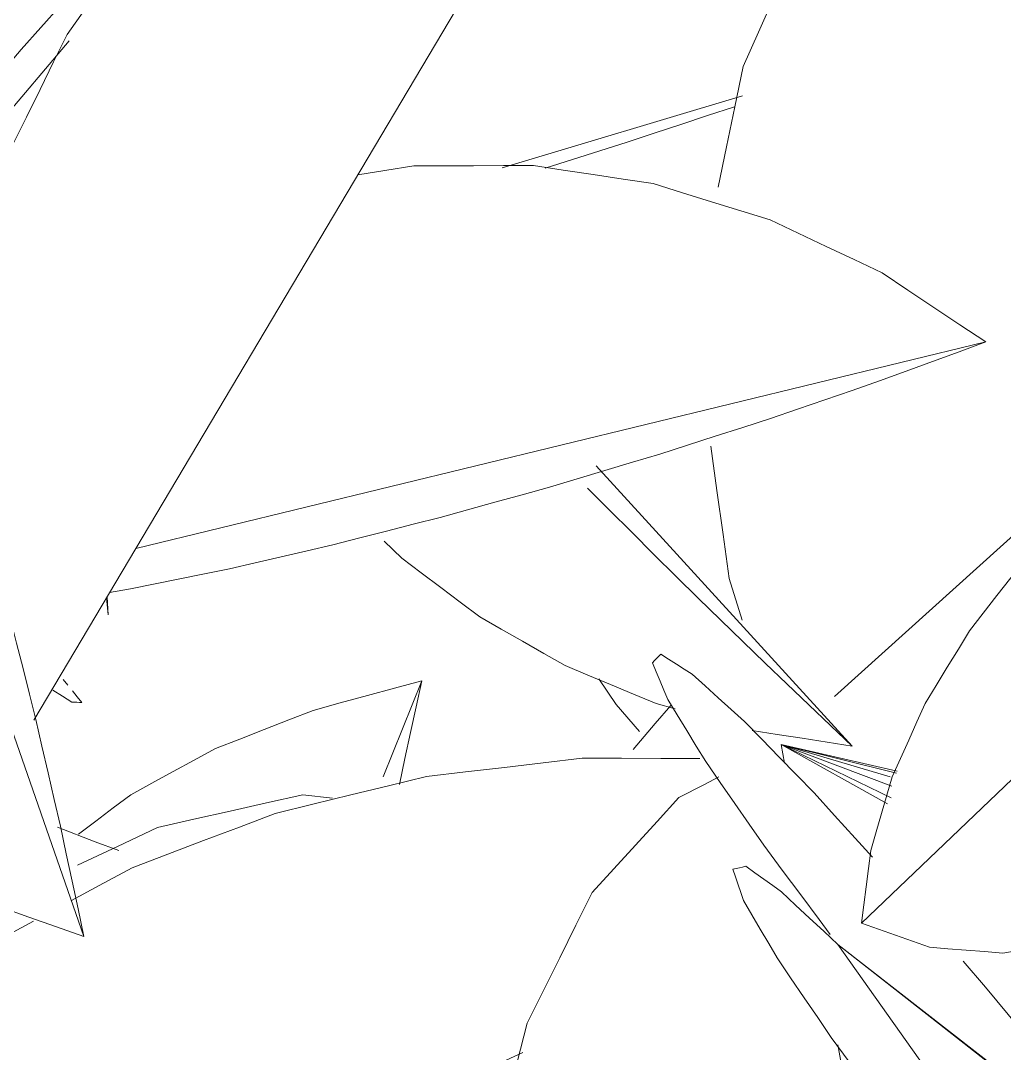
# Model space of a CAD drawing. Header units: metres. Extents: x 13.9 to 26.7, y -0.2 to 3.2.
# Drawn here: x 21.22368 to 21.2574, y 1.75823 to 1.79364 of the extents above; entities that cross this region are included whole.
import ezdxf

# ---------------------------------------------------------------- set-up
doc = ezdxf.new("R2010")
doc.units = ezdxf.units.M
doc.layers.add('Importações nas famílias', color=10, linetype='Continuous', lineweight=5)
doc.layers.add('Vegetação', color=7, linetype='Continuous', lineweight=5)

# ---------------------------------------------------------------- blocks, each defined once
blk = doc.blocks.new('Planta_pergolado_12200 - plantas pergolado_skp_Component_12-V85-Corte 1')
at = {"layer": 'Importações nas famílias'}
blk.add_line((16.573954, 0.854962), (16.563749, 0.82571), dxfattribs=at)
at = {"layer": 'Importações nas famílias', "flags": 128}
for points in [[(16.573954, 0.854962), (16.573775, 0.854818), (16.573595, 0.854673), (16.573416, 0.854529), (16.573236, 0.854384)], [(16.576422, 0.852547), (16.575805, 0.853151), (16.575188, 0.853755), (16.574571, 0.854358), (16.573954, 0.854962)], [(16.573236, 0.854384), (16.573043, 0.854138), (16.57285, 0.853893), (16.572657, 0.853647), (16.572463, 0.853401)], [(16.572463, 0.853401), (16.572258, 0.853057), (16.572053, 0.852713), (16.571849, 0.852369), (16.571644, 0.852025)], [(16.578324, 0.849913), (16.577848, 0.850571), (16.577373, 0.85123), (16.576897, 0.851888), (16.576422, 0.852547)], [(16.571644, 0.852025), (16.571429, 0.851586), (16.571215, 0.851147), (16.571, 0.850709), (16.570786, 0.85027)], [(16.570786, 0.85027), (16.570565, 0.849742), (16.570343, 0.849213), (16.570122, 0.848685), (16.5699, 0.848156)], [(16.579616, 0.847121), (16.579293, 0.847819), (16.57897, 0.848517), (16.578647, 0.849215), (16.578324, 0.849913)], [(16.5699, 0.848156), (16.569674, 0.847544), (16.569448, 0.846932), (16.569222, 0.846319), (16.568996, 0.845707)], [(16.580268, 0.844238), (16.580105, 0.844959), (16.579942, 0.84568), (16.579779, 0.8464), (16.579616, 0.847121)], [(16.568996, 0.845707), (16.568768, 0.845017), (16.56854, 0.844328), (16.568312, 0.843639), (16.568084, 0.842949)], [(16.580264, 0.841331), (16.580265, 0.842057), (16.580266, 0.842784), (16.580267, 0.843511), (16.580268, 0.844238)], [(16.568084, 0.842949), (16.567856, 0.84219), (16.567629, 0.841432), (16.567401, 0.840673), (16.567173, 0.839914)], [(16.579605, 0.838467), (16.579769, 0.839183), (16.579934, 0.839899), (16.580099, 0.840615), (16.580264, 0.841331)], [(16.567173, 0.839914), (16.566949, 0.839094), (16.566724, 0.838275), (16.566499, 0.837455), (16.566275, 0.836635)], [(16.578305, 0.835715), (16.57863, 0.836403), (16.578955, 0.837091), (16.57928, 0.837779), (16.579605, 0.838467)], [(16.566275, 0.836635), (16.566056, 0.835763), (16.565836, 0.834892), (16.565617, 0.83402), (16.565398, 0.833148)], [(16.576396, 0.833139), (16.576873, 0.833783), (16.57735, 0.834427), (16.577828, 0.835071), (16.578305, 0.835715)], [(16.565398, 0.833148), (16.565187, 0.832235), (16.564976, 0.831321), (16.564764, 0.830407), (16.564553, 0.829493)], [(16.573922, 0.830799), (16.57454, 0.831384), (16.575159, 0.831969), (16.575777, 0.832554), (16.576396, 0.833139)], [(16.570941, 0.82875), (16.571686, 0.829262), (16.572431, 0.829774), (16.573177, 0.830286), (16.573922, 0.830799)], [(16.564553, 0.829493), (16.564352, 0.828547), (16.564151, 0.827601), (16.56395, 0.826656), (16.563749, 0.82571)], [(16.567523, 0.82704), (16.568378, 0.827467), (16.569232, 0.827895), (16.570087, 0.828322), (16.570941, 0.82875)], [(16.563749, 0.82571), (16.564693, 0.826042), (16.565636, 0.826375), (16.56658, 0.826708), (16.567523, 0.82704)]]:
    blk.add_lwpolyline(points, dxfattribs=at)
blk = doc.blocks.new('Planta_pergolado_12200 - plantas pergolado_skp_Component_12-V86-Corte 1')
at = {"layer": 'Importações nas famílias'}
for p, q in [((16.53283, 0.846095), (16.56197, 0.839013)), ((16.562153, 0.837626), (16.562869, 0.8375))]:
    blk.add_line(p, q, dxfattribs=at)
at = {"layer": 'Importações nas famílias', "flags": 128}
for points in [[(16.548343, 0.852143), (16.547317, 0.851987), (16.546291, 0.851832), (16.545265, 0.851677), (16.544239, 0.851522)], [(16.55244, 0.852133), (16.551416, 0.852136), (16.550392, 0.852138), (16.549368, 0.85214), (16.548343, 0.852143)], [(16.554359, 0.851826), (16.553438, 0.851974), (16.55244, 0.852133)], [(16.544239, 0.851522), (16.543235, 0.851212), (16.542231, 0.850903), (16.541227, 0.850594), (16.540223, 0.850285)], [(16.540223, 0.850285), (16.539265, 0.849829), (16.538307, 0.849373), (16.537349, 0.848918), (16.53639, 0.848462)], [(16.53639, 0.848462), (16.5355, 0.84787), (16.53461, 0.847278), (16.53372, 0.846687), (16.53283, 0.846095)], [(16.53283, 0.846095), (16.533743, 0.84576), (16.534655, 0.845425), (16.535568, 0.84509), (16.53648, 0.844756)], [(16.53648, 0.844756), (16.537415, 0.844434), (16.538349, 0.844113), (16.539284, 0.843791), (16.540218, 0.84347)], [(16.540218, 0.84347), (16.541164, 0.843165), (16.54211, 0.842861), (16.543056, 0.842557), (16.544002, 0.842252)], [(16.544002, 0.842252), (16.544949, 0.841968), (16.545896, 0.841684), (16.546843, 0.8414), (16.54779, 0.841116)], [(16.54779, 0.841116), (16.548728, 0.840856), (16.549665, 0.840596), (16.550603, 0.840335), (16.551541, 0.840075)], [(16.551541, 0.840075), (16.552458, 0.839841), (16.553376, 0.839607), (16.554294, 0.839373), (16.555212, 0.839139)], [(16.555212, 0.839139), (16.556099, 0.838934), (16.556987, 0.838729), (16.557874, 0.838525), (16.558762, 0.83832)], [(16.558762, 0.83832), (16.55961, 0.838146), (16.560457, 0.837973), (16.561305, 0.837799), (16.562153, 0.837626)]]:
    blk.add_lwpolyline(points, dxfattribs=at)
blk = doc.blocks.new('Planta_pergolado_12200 - plantas pergolado_skp_Component_12-V87-Corte 1')
at = {"layer": 'Importações nas famílias'}
blk.add_line((16.543598, 0.869942), (16.565469, 0.833122), dxfattribs=at)
at = {"layer": 'Importações nas famílias', "flags": 128}
for points in [[(16.547801, 0.869132), (16.54675, 0.869334), (16.5457, 0.869537), (16.544649, 0.869739), (16.543598, 0.869942)], [(16.551823, 0.867701), (16.550817, 0.868058), (16.549812, 0.868416), (16.548806, 0.868774), (16.547801, 0.869132)], [(16.555569, 0.865682), (16.554633, 0.866187), (16.553696, 0.866691), (16.552759, 0.867196), (16.551823, 0.867701)], [(16.558953, 0.863123), (16.558107, 0.863763), (16.557261, 0.864403), (16.556415, 0.865042), (16.555569, 0.865682)], [(16.561894, 0.860085), (16.561158, 0.860844), (16.560423, 0.861604), (16.559688, 0.862364), (16.558953, 0.863123)], [(16.564323, 0.856637), (16.563716, 0.857499), (16.563108, 0.858361), (16.562501, 0.859223), (16.561894, 0.860085)], [(16.566184, 0.852862), (16.565719, 0.853806), (16.565253, 0.85475), (16.564788, 0.855694), (16.564323, 0.856637)], [(16.567432, 0.848848), (16.56712, 0.849851), (16.566808, 0.850855), (16.566496, 0.851859), (16.566184, 0.852862)], [(16.56804, 0.844688), (16.567888, 0.845728), (16.567736, 0.846768), (16.567584, 0.847808), (16.567432, 0.848848)], [(16.568015, 0.842585), (16.568027, 0.843637), (16.56804, 0.844688)]]:
    blk.add_lwpolyline(points, dxfattribs=at)
blk = doc.blocks.new('Planta_pergolado_12200 - plantas pergolado_skp_Component_17-V2920-Corte 1')
at = {"layer": 'Importações nas famílias'}
for p, q in [((21.225335, 1.792958), (21.21905, 1.785507)), ((21.226671, 1.773274), (21.226621, 1.773858)), ((21.226671, 1.773274), (21.226639, 1.77389))]:
    blk.add_line(p, q, dxfattribs=at)
at = {"layer": 'Importações nas famílias', "flags": 128}
for points in [[(21.226396, 1.795685), (21.225721, 1.794927), (21.225046, 1.794169), (21.22437, 1.79341), (21.223695, 1.792652)], [(21.223695, 1.792652), (21.222944, 1.791776), (21.222193, 1.7909), (21.221441, 1.790023), (21.22069, 1.789147)]]:
    blk.add_lwpolyline(points, dxfattribs=at)
blk = doc.blocks.new('Planta_pergolado_12200 - plantas pergolado_skp_Component_16-V2921-Corte 1')
blk.add_blockref('Planta_pergolado_12200 - plantas pergolado_skp_Component_17-V2920-Corte 1', (0, 0))
at = {"extrusion": (0, 0, -1), "zscale": -1}
for name in ['Planta_pergolado_12200 - plantas pergolado_skp_Component_12-V87-Corte 1', 'Planta_pergolado_12200 - plantas pergolado_skp_Component_12-V85-Corte 1', 'Planta_pergolado_12200 - plantas pergolado_skp_Component_12-V86-Corte 1']:
    blk.add_blockref(name, (-37.789593, 0.936533), dxfattribs=at)
blk = doc.blocks.new('Planta_pergolado_12200 - plantas pergolado_skp_Component_12-V2706-Corte 1')
at = {"layer": 'Importações nas famílias'}
for p, q in [((21.247705, 0.993632), (21.273953, 1.016735)), ((21.271732, 1.014468), (21.270992, 1.013713))]:
    blk.add_line(p, q, dxfattribs=at)
at = {"layer": 'Importações nas famílias', "flags": 128}
for points in [[(21.270465, 1.016553), (21.271337, 1.016599), (21.272209, 1.016644), (21.273081, 1.01669), (21.273953, 1.016735)], [(21.273953, 1.016735), (21.273213, 1.01598), (21.272472, 1.015224)], [(21.267107, 1.016006), (21.267947, 1.016143), (21.268786, 1.01628), (21.269625, 1.016416), (21.270465, 1.016553)], [(21.263917, 1.0151), (21.264715, 1.015326), (21.265512, 1.015553), (21.26631, 1.015779), (21.267107, 1.016006)], [(21.260931, 1.013844), (21.261677, 1.014158), (21.262424, 1.014472), (21.263171, 1.014786), (21.263917, 1.0151)], [(21.258181, 1.012254), (21.258868, 1.012651), (21.259556, 1.013049), (21.260243, 1.013447), (21.260931, 1.013844)], [(21.270992, 1.013713), (21.270232, 1.012955), (21.269472, 1.012197), (21.268712, 1.011439), (21.267951, 1.010682)], [(21.255697, 1.010346), (21.256318, 1.010823), (21.256939, 1.0113), (21.25756, 1.011777), (21.258181, 1.012254)], [(21.267951, 1.010682), (21.267189, 1.00994), (21.266427, 1.009198), (21.265665, 1.008456), (21.264903, 1.007714)], [(21.253508, 1.008141), (21.254056, 1.008692), (21.254603, 1.009243), (21.25515, 1.009794), (21.255697, 1.010346)], [(21.251639, 1.005665), (21.252106, 1.006284), (21.252574, 1.006903), (21.253041, 1.007522), (21.253508, 1.008141)], [(21.264903, 1.007714), (21.264157, 1.007005), (21.263411, 1.006296), (21.262665, 1.005587), (21.261918, 1.004878)], [(21.250108, 1.002945), (21.250491, 1.003625), (21.250873, 1.004305), (21.251256, 1.004985), (21.251639, 1.005665)], [(21.261918, 1.004878), (21.261206, 1.004219), (21.260493, 1.00356), (21.25978, 1.002901), (21.259067, 1.002241)], [(21.248935, 1.00001), (21.249228, 1.000744), (21.249522, 1.001477), (21.249815, 1.002211), (21.250108, 1.002945)], [(21.259067, 1.002241), (21.258404, 1.001647), (21.257742, 1.001053), (21.257079, 1.000459), (21.256416, 0.999865)], [(21.248131, 0.996894), (21.248332, 0.997673), (21.248533, 0.998452), (21.248734, 0.999231), (21.248935, 1.00001)], [(21.256416, 0.999865), (21.255819, 0.999351), (21.255222, 0.998836), (21.254625, 0.998321), (21.254028, 0.997806)], [(21.254028, 0.997806), (21.253511, 0.997383), (21.252994, 0.996959), (21.252476, 0.996535), (21.251959, 0.996112)], [(21.247705, 0.993632), (21.247812, 0.994447), (21.247918, 0.995263), (21.248024, 0.996079), (21.248131, 0.996894)], [(21.251959, 0.996112), (21.251534, 0.995789), (21.251108, 0.995467), (21.250683, 0.995144), (21.250257, 0.994822)], [(21.250257, 0.994822), (21.249933, 0.994608), (21.24961, 0.994395), (21.249286, 0.994181), (21.248962, 0.993967)], [(21.248962, 0.993967), (21.248748, 0.993867), (21.248534, 0.993767), (21.248319, 0.993667), (21.248105, 0.993567)], [(21.248105, 0.993567), (21.248005, 0.993583), (21.247905, 0.993599), (21.247805, 0.993615), (21.247705, 0.993632)]]:
    blk.add_lwpolyline(points, dxfattribs=at)
blk = doc.blocks.new('Planta_pergolado_12200 - plantas pergolado_skp_Component_16-V2942-Corte 1')
blk.add_blockref('Planta_pergolado_12200 - plantas pergolado_skp_Component_12-V2706-Corte 1', (0, 0.742029))
blk = doc.blocks.new('Planta_pergolado_12200 - plantas pergolado_skp_-V2967-Corte 1')
for name in ['Planta_pergolado_12200 - plantas pergolado_skp_Component_16-V2921-Corte 1', 'Planta_pergolado_12200 - plantas pergolado_skp_Component_16-V2942-Corte 1']:
    blk.add_blockref(name, (0, 0))
blk = doc.blocks.new('Planta_pergolado_12200 - plantas pergolado_skp_-V2968-Corte 1')
blk.add_blockref('Planta_pergolado_12200 - plantas pergolado_skp_-V2967-Corte 1', (0, 0))
blk = doc.blocks.new('Planta_pergolado_12200 - plantas pergolado_skp_Component_17-V3178-Corte 1')
at = {"layer": 'Importações nas famílias', "flags": 128}
blk.add_lwpolyline([(21.245965, 1.770164), (21.245432, 1.769545), (21.244667, 1.768657)], dxfattribs=at)
blk = doc.blocks.new('Planta_pergolado_12200 - plantas pergolado_skp_Component_16-V3179-Corte 1')
blk.add_blockref('Planta_pergolado_12200 - plantas pergolado_skp_Component_17-V3178-Corte 1', (0, 0))
blk = doc.blocks.new('Planta_pergolado_12200 - plantas pergolado_skp_-V3234-Corte 1')
blk.add_blockref('Planta_pergolado_12200 - plantas pergolado_skp_Component_16-V3179-Corte 1', (0, 0))
blk = doc.blocks.new('Planta_pergolado_12200 - plantas pergolado_skp_Component_12-V3252-Corte 1')
at = {"layer": 'Importações nas famílias'}
for p, q in [((21.243318, 1.798008), (21.244356, 1.797747)), ((21.248424, 1.791066), (21.240185, 1.788597))]:
    blk.add_line(p, q, dxfattribs=at)
at = {"layer": 'Importações nas famílias', "flags": 128}
for points in [[(21.241107, 1.798214), (21.241191, 1.798206), (21.242255, 1.798107), (21.243318, 1.798008)], [(21.245394, 1.797487), (21.246432, 1.797226), (21.24747, 1.796966)], [(21.24747, 1.796966), (21.248458, 1.79655), (21.249446, 1.796135), (21.250296, 1.795777)], [(21.248142, 1.790689), (21.247224, 1.790387), (21.246306, 1.790086), (21.245388, 1.789785), (21.24447, 1.789483)], [(21.24447, 1.789483), (21.243531, 1.789183), (21.242593, 1.788883), (21.241654, 1.788583)]]:
    blk.add_lwpolyline(points, dxfattribs=at)
blk = doc.blocks.new('Planta_pergolado_12200 - plantas pergolado_skp_Component_12-V3253-Corte 1')
at = {"layer": 'Importações nas famílias'}
for p, q in [((21.236152, 1.808894), (21.234519, 1.805849)), ((21.219038, 1.799664), (21.219636, 1.800311))]:
    blk.add_line(p, q, dxfattribs=at)
at = {"layer": 'Importações nas famílias', "flags": 128}
for points in [[(21.234133, 1.808521), (21.235143, 1.808708), (21.236152, 1.808894)], [(21.235673, 1.807982), (21.235433, 1.807527), (21.235193, 1.807071)], [(21.235193, 1.807071), (21.234912, 1.806539), (21.23463, 1.806007)], [(21.216923, 1.796417), (21.217452, 1.797229), (21.217981, 1.798041), (21.21851, 1.798853), (21.219038, 1.799664)], [(21.215387, 1.792857), (21.215771, 1.793747), (21.216155, 1.794637), (21.216539, 1.795527), (21.216923, 1.796417)], [(21.214926, 1.790963), (21.215157, 1.79191), (21.215387, 1.792857)]]:
    blk.add_lwpolyline(points, dxfattribs=at)
blk = doc.blocks.new('Planta_pergolado_12200 - plantas pergolado_skp_Component_16-V3255-Corte 1')
for name in ['Planta_pergolado_12200 - plantas pergolado_skp_Component_12-V3253-Corte 1', 'Planta_pergolado_12200 - plantas pergolado_skp_Component_12-V3252-Corte 1']:
    blk.add_blockref(name, (0, 0))
blk = doc.blocks.new('Planta_pergolado_12200 - plantas pergolado_skp_Component_17-V3294-Corte 1')
at = {"layer": 'Importações nas famílias'}
blk.add_line((21.233347, 1.7671), (21.234361, 1.766986), dxfattribs=at)
at = {"layer": 'Importações nas famílias', "flags": 128}
for points in [[(21.228368, 1.765981), (21.229613, 1.766261), (21.230857, 1.766541), (21.232102, 1.76682), (21.233347, 1.7671)], [(21.22563, 1.764683), (21.226999, 1.765332), (21.228368, 1.765981)]]:
    blk.add_lwpolyline(points, dxfattribs=at)
blk = doc.blocks.new('Planta_pergolado_12200 - plantas pergolado_skp_Component_16-V3295-Corte 1')
blk.add_blockref('Planta_pergolado_12200 - plantas pergolado_skp_Component_17-V3294-Corte 1', (0, 0))
blk = doc.blocks.new('Planta_pergolado_12200 - plantas pergolado_skp_-V3302-Corte 1')
blk.add_blockref('Planta_pergolado_12200 - plantas pergolado_skp_Component_16-V3295-Corte 1', (0, 0))
blk = doc.blocks.new('Planta_pergolado_12200 - plantas pergolado_skp_-V3303-Corte 1')
for name in ['Planta_pergolado_12200 - plantas pergolado_skp_-V3302-Corte 1', 'Planta_pergolado_12200 - plantas pergolado_skp_Component_16-V3255-Corte 1']:
    blk.add_blockref(name, (0, 0))
blk = doc.blocks.new('Planta_pergolado_12200 - plantas pergolado_skp_-V3304-Corte 1')
for name in ['Planta_pergolado_12200 - plantas pergolado_skp_-V3303-Corte 1', 'Planta_pergolado_12200 - plantas pergolado_skp_-V3234-Corte 1']:
    blk.add_blockref(name, (0, 0))
blk = doc.blocks.new('Planta_pergolado_12200 - plantas pergolado_skp_Component_12-V3322-Corte 1')
at = {"layer": 'Importações nas famílias'}
blk.add_line((21.236105, 1.767714), (21.237423, 1.771006), dxfattribs=at)
at = {"layer": 'Importações nas famílias', "flags": 128}
for points in [[(21.237423, 1.771006), (21.236493, 1.770754), (21.235562, 1.770501), (21.234632, 1.770248), (21.233702, 1.769995)], [(21.236658, 1.767458), (21.236849, 1.768345), (21.23704, 1.769232), (21.237232, 1.770119), (21.237423, 1.771006)], [(21.233702, 1.769995), (21.232864, 1.769668), (21.232026, 1.76934), (21.231188, 1.769012), (21.23035, 1.768684)], [(21.23035, 1.768684), (21.229624, 1.768289), (21.228899, 1.767894), (21.228173, 1.767499), (21.227447, 1.767104)], [(21.227447, 1.767104), (21.22685, 1.766651), (21.226254, 1.766198), (21.225657, 1.765744)]]:
    blk.add_lwpolyline(points, dxfattribs=at)
blk = doc.blocks.new('Planta_pergolado_12200 - plantas pergolado_skp_Component_16-V3323-Corte 1')
blk.add_blockref('Planta_pergolado_12200 - plantas pergolado_skp_Component_12-V3322-Corte 1', (0, 0))
blk = doc.blocks.new('Planta_pergolado_12200 - plantas pergolado_skp_-V3365-Corte 1')
blk.add_blockref('Planta_pergolado_12200 - plantas pergolado_skp_Component_16-V3323-Corte 1', (0, 0))
blk = doc.blocks.new('Planta_pergolado_12200 - plantas pergolado_skp_Component_12-V3468-Corte 1')
at = {"layer": 'Importações nas famílias'}
for p, q in [((21.226728, 1.79664), (21.227249, 1.79607)), ((21.226728, 1.79664), (21.226786, 1.79607)), ((21.243409, 1.778375), (21.252184, 1.768767)), ((21.236134, 1.775792), (21.236737, 1.775209)), ((21.24546, 1.77023), (21.24611, 1.770047))]:
    blk.add_line(p, q, dxfattribs=at)
at = {"layer": 'Importações nas famílias', "flags": 128}
for points in [[(21.22693, 1.796097), (21.226863, 1.796278), (21.226795, 1.796459), (21.226728, 1.79664)], [(21.246144, 1.774586), (21.245384, 1.775344), (21.244625, 1.776102), (21.243865, 1.77686), (21.243106, 1.777618)], [(21.236737, 1.775209), (21.237407, 1.774706), (21.238077, 1.774203), (21.238747, 1.773701), (21.239418, 1.773198)], [(21.249194, 1.771612), (21.248431, 1.772356), (21.247669, 1.773099), (21.246906, 1.773843), (21.246144, 1.774586)], [(21.239418, 1.773198), (21.240147, 1.772782), (21.240877, 1.772365), (21.241606, 1.771949), (21.242336, 1.771532)], [(21.252184, 1.768767), (21.251436, 1.769478), (21.250689, 1.77019), (21.249941, 1.770901), (21.249194, 1.771612)], [(21.242336, 1.771532), (21.243117, 1.771207), (21.243898, 1.770881), (21.244679, 1.770555), (21.24546, 1.77023)], [(21.248755, 1.769304), (21.249612, 1.76917), (21.25047, 1.769036), (21.251327, 1.768901), (21.252184, 1.768767)]]:
    blk.add_lwpolyline(points, dxfattribs=at)
blk = doc.blocks.new('Planta_pergolado_12200 - plantas pergolado_skp_Component_12-V1189-Corte 1')
at = {"layer": 'Importações nas famílias'}
blk.add_line((16.607099, 1.796676), (16.63405, 1.770921), dxfattribs=at)
at = {"layer": 'Importações nas famílias', "flags": 128}
for points in [[(16.60822, 1.792548), (16.60794, 1.79358), (16.607659, 1.794612), (16.607379, 1.795644), (16.607099, 1.796676)], [(16.607099, 1.796676), (16.608023, 1.796339), (16.608947, 1.796002), (16.609871, 1.795665), (16.610794, 1.795328)], [(16.610794, 1.795328), (16.61168, 1.794937), (16.612566, 1.794546), (16.613452, 1.794155), (16.614337, 1.793763)], [(16.614337, 1.793763), (16.615175, 1.793322), (16.616013, 1.792881), (16.61685, 1.79244), (16.617688, 1.791999)], [(16.609706, 1.788523), (16.609335, 1.78953), (16.608963, 1.790536), (16.608592, 1.791542), (16.60822, 1.792548)], [(16.617688, 1.791999), (16.618468, 1.791513), (16.619248, 1.791027), (16.620029, 1.790541), (16.620809, 1.790055)], [(16.620809, 1.790055), (16.621523, 1.78953), (16.622237, 1.789004), (16.622951, 1.788479), (16.623666, 1.787953)], [(16.611523, 1.784696), (16.611069, 1.785653), (16.610615, 1.78661), (16.610161, 1.787566), (16.609706, 1.788523)], [(16.623666, 1.787953), (16.624306, 1.787394), (16.624946, 1.786834), (16.625586, 1.786275), (16.626226, 1.785716)], [(16.626226, 1.785716), (16.626786, 1.785129), (16.627345, 1.784542), (16.627904, 1.783955), (16.628463, 1.783368)], [(16.613627, 1.781155), (16.613101, 1.78204), (16.612575, 1.782925), (16.612049, 1.78381), (16.611523, 1.784696)], [(16.628463, 1.783368), (16.628935, 1.782761), (16.629407, 1.782153), (16.629878, 1.781545), (16.63035, 1.780937)], [(16.615969, 1.777984), (16.615383, 1.778777), (16.614798, 1.779569), (16.614212, 1.780362), (16.613627, 1.781155)], [(16.63035, 1.780937), (16.630729, 1.780315), (16.631109, 1.779693), (16.631488, 1.779071), (16.631867, 1.778449)], [(16.631867, 1.778449), (16.63215, 1.77782), (16.632432, 1.77719), (16.632715, 1.776561), (16.632997, 1.775932)], [(16.618494, 1.775258), (16.617862, 1.775939), (16.617231, 1.776621), (16.6166, 1.777302), (16.615969, 1.777984)], [(16.632997, 1.775932), (16.63318, 1.775302), (16.633362, 1.774672), (16.633545, 1.774043), (16.633727, 1.773413)], [(16.621142, 1.77304), (16.62048, 1.773594), (16.619818, 1.774149), (16.619156, 1.774703), (16.618494, 1.775258)], [(16.633727, 1.773413), (16.633808, 1.77279), (16.633889, 1.772167), (16.633969, 1.771544), (16.63405, 1.770921)], [(16.623853, 1.771382), (16.623175, 1.771797), (16.622498, 1.772211), (16.62182, 1.772625), (16.621142, 1.77304)], [(16.626562, 1.770324), (16.625884, 1.770589), (16.625207, 1.770853), (16.62453, 1.771118), (16.623853, 1.771382)], [(16.63405, 1.770921), (16.633468, 1.770713), (16.632885, 1.770506), (16.632303, 1.770298), (16.631721, 1.770091)], [(16.629205, 1.76989), (16.628544, 1.769999), (16.627883, 1.770107), (16.627222, 1.770216), (16.626562, 1.770324)], [(16.631721, 1.770091), (16.631092, 1.770041), (16.630463, 1.76999), (16.629834, 1.76994), (16.629205, 1.76989)]]:
    blk.add_lwpolyline(points, dxfattribs=at)
blk = doc.blocks.new('Planta_pergolado_12200 - plantas pergolado_skp_Component_17-V3470-Corte 1')
at = {"layer": 'Importações nas famílias'}
for p, q in [((21.260296, 1.75527), (21.251683, 1.761969)), ((21.251683, 1.761969), (21.260267, 1.755254)), ((21.257649, 1.753577), (21.251683, 1.761969)), ((21.256753, 1.760509), (21.255988, 1.761397))]:
    blk.add_line(p, q, dxfattribs=at)
at = {"layer": 'Importações nas famílias', "flags": 128}
for points in [[(21.245618, 1.771925), (21.245547, 1.771851), (21.245476, 1.771777), (21.245405, 1.771703), (21.245334, 1.771629)], [(21.245334, 1.771629), (21.245466, 1.771315), (21.245597, 1.771), (21.245729, 1.770686), (21.24586, 1.770371)], [(21.246692, 1.771238), (21.246424, 1.77141), (21.246155, 1.771581), (21.245886, 1.771753), (21.245618, 1.771925)], [(21.248485, 1.769616), (21.248036, 1.770021), (21.247588, 1.770427), (21.24714, 1.770832), (21.246692, 1.771238)], [(21.24586, 1.770371), (21.246185, 1.769837), (21.246511, 1.769304), (21.246836, 1.76877), (21.247161, 1.768236)], [(21.250872, 1.767168), (21.250275, 1.76778), (21.249678, 1.768392), (21.249081, 1.769004), (21.248485, 1.769616)], [(21.247161, 1.768236), (21.247657, 1.76752), (21.248154, 1.766803), (21.24865, 1.766087), (21.249147, 1.765371)], [(21.252874, 1.764963), (21.252282, 1.765615), (21.251577, 1.766391), (21.250872, 1.767168)], [(21.249147, 1.765371), (21.249781, 1.76452), (21.250415, 1.76367), (21.251049, 1.762819), (21.251427, 1.762313)], [(21.248535, 1.764647), (21.248424, 1.764622), (21.248313, 1.764598), (21.248201, 1.764573), (21.24809, 1.764548)], [(21.24809, 1.764548), (21.248181, 1.764281), (21.248273, 1.764013), (21.248364, 1.763746), (21.248456, 1.763478)], [(21.249761, 1.763767), (21.249455, 1.763987), (21.249148, 1.764207), (21.248842, 1.764427), (21.248535, 1.764647)], [(21.248456, 1.763478), (21.248743, 1.762986), (21.249031, 1.762493), (21.249319, 1.762001), (21.249607, 1.761509)], [(21.251683, 1.761969), (21.251203, 1.762418), (21.250722, 1.762868), (21.250242, 1.763318), (21.249761, 1.763767)], [(21.249607, 1.761509), (21.250071, 1.760825), (21.250536, 1.760142), (21.251001, 1.759458), (21.251465, 1.758775)], [(21.259846, 1.756752), (21.259073, 1.757691), (21.2583, 1.758631), (21.257526, 1.75957), (21.256753, 1.760509)], [(21.251465, 1.758775), (21.252075, 1.757947), (21.252685, 1.757119), (21.253295, 1.756291), (21.253904, 1.755463)]]:
    blk.add_lwpolyline(points, dxfattribs=at)
blk = doc.blocks.new('Planta_pergolado_12200 - plantas pergolado_skp_Component_16-V3471-Corte 1')
for name in ['Planta_pergolado_12200 - plantas pergolado_skp_Component_12-V3468-Corte 1', 'Planta_pergolado_12200 - plantas pergolado_skp_Component_17-V3470-Corte 1']:
    blk.add_blockref(name, (0, 0))
at = {"extrusion": (0, 0, -1), "zscale": -0.9999999999999997}
blk.add_blockref('Planta_pergolado_12200 - plantas pergolado_skp_Component_12-V1189-Corte 1', (-37.88655, -0.008219), dxfattribs=at)
blk = doc.blocks.new('Planta_pergolado_12200 - plantas pergolado_skp_-V3518-Corte 1')
blk.add_blockref('Planta_pergolado_12200 - plantas pergolado_skp_Component_16-V3471-Corte 1', (0, 0))
blk = doc.blocks.new('Planta_pergolado_12200 - plantas pergolado_skp_Component_17-V3522-Corte 1')
at = {"layer": 'Importações nas famílias'}
blk.add_line((21.225295, 1.770857), (21.225135, 1.771054), dxfattribs=at)
at = {"layer": 'Importações nas famílias', "flags": 128}
for points in [[(21.22478, 1.770684), (21.225105, 1.770481), (21.225431, 1.770278)], [(21.225774, 1.770265), (21.225614, 1.770462), (21.225454, 1.770659)], [(21.225431, 1.770278), (21.225516, 1.770275), (21.225602, 1.770272), (21.225688, 1.770268), (21.225774, 1.770265)]]:
    blk.add_lwpolyline(points, dxfattribs=at)
blk = doc.blocks.new('Planta_pergolado_12200 - plantas pergolado_skp_Component_16-V3523-Corte 1')
blk.add_blockref('Planta_pergolado_12200 - plantas pergolado_skp_Component_17-V3522-Corte 1', (0, 0))
blk = doc.blocks.new('Planta_pergolado_12200 - plantas pergolado_skp_Component_12-V3570-Corte 1')
at = {"layer": 'Importações nas famílias'}
for p, q in [((21.249474, 1.797866), (21.249551, 1.796081)), ((21.244094, 1.7702), (21.243496, 1.771079)), ((21.24489, 1.769267), (21.244094, 1.7702))]:
    blk.add_line(p, q, dxfattribs=at)
at = {"layer": 'Importações nas famílias', "flags": 128}
blk.add_lwpolyline([(21.24772, 1.797412), (21.248597, 1.797639), (21.249474, 1.797866)], dxfattribs=at)
blk = doc.blocks.new('Planta_pergolado_12200 - plantas pergolado_skp_Component_17-V3572-Corte 1')
at = {"layer": 'Importações nas famílias', "flags": 128}
blk.add_lwpolyline([(21.22704, 1.765184), (21.226235, 1.765491), (21.224934, 1.765988)], dxfattribs=at)
blk = doc.blocks.new('Planta_pergolado_12200 - plantas pergolado_skp_Component_16-V3573-Corte 1')
for name in ['Planta_pergolado_12200 - plantas pergolado_skp_Component_12-V3570-Corte 1', 'Planta_pergolado_12200 - plantas pergolado_skp_Component_17-V3572-Corte 1']:
    blk.add_blockref(name, (0, 0))
blk = doc.blocks.new('Planta_pergolado_12200 - plantas pergolado_skp_-V3599-Corte 1')
blk.add_blockref('Planta_pergolado_12200 - plantas pergolado_skp_Component_16-V3573-Corte 1', (0, 0))
blk = doc.blocks.new('Planta_pergolado_12200 - plantas pergolado_skp_-V3600-Corte 1')
for name in ['Planta_pergolado_12200 - plantas pergolado_skp_-V3599-Corte 1', 'Planta_pergolado_12200 - plantas pergolado_skp_Component_16-V3523-Corte 1']:
    blk.add_blockref(name, (0, 0))
blk = doc.blocks.new('Planta_pergolado_12200 - plantas pergolado_skp_-V3670-Corte 1')
for name in ['Planta_pergolado_12200 - plantas pergolado_skp_-V3365-Corte 1', 'Planta_pergolado_12200 - plantas pergolado_skp_-V3518-Corte 1', 'Planta_pergolado_12200 - plantas pergolado_skp_-V3600-Corte 1']:
    blk.add_blockref(name, (0, 0))
blk = doc.blocks.new('Planta_pergolado_12200 - plantas pergolado_skp_Component_12-V4119-Corte 1')
at = {"layer": 'Importações nas famílias'}
for p, q in [((21.224119, 1.762772), (21.222993, 1.762165)), ((21.216286, 1.747026), (21.240892, 1.758262))]:
    blk.add_line(p, q, dxfattribs=at)
at = {"layer": 'Importações nas famílias', "flags": 128}
for points in [[(21.242928, 1.768357), (21.241592, 1.768199), (21.240256, 1.768041), (21.23892, 1.767883), (21.237584, 1.767725)], [(21.246963, 1.768344), (21.245618, 1.768348), (21.244273, 1.768352), (21.242928, 1.768357)], [(21.237584, 1.767725), (21.236288, 1.767409), (21.234992, 1.767093), (21.233696, 1.766777), (21.2324, 1.766461)], [(21.2324, 1.766461), (21.231175, 1.765994), (21.229949, 1.765527), (21.228724, 1.76506), (21.227498, 1.764593)], [(21.227498, 1.764593), (21.226372, 1.763986), (21.225415, 1.76347)]]:
    blk.add_lwpolyline(points, dxfattribs=at)
blk = doc.blocks.new('Planta_pergolado_12200 - plantas pergolado_skp_Component_17-V4122-Corte 1')
at = {"layer": 'Importações nas famílias'}
for p, q in [((21.273901, 1.790613), (21.251569, 1.770469)), ((21.248408, 1.773092), (21.247963, 1.774515)), ((21.253482, 1.767714), (21.249744, 1.768822)), ((21.249744, 1.768822), (21.253701, 1.767844)), ((21.253535, 1.767395), (21.249744, 1.768822)), ((21.253519, 1.766996), (21.249744, 1.768822)), ((21.253391, 1.766787), (21.249744, 1.768822)), ((21.249744, 1.768822), (21.253727, 1.767914)), ((21.249864, 1.768181), (21.249744, 1.768822)), ((21.253363, 1.74963), (21.251685, 1.758525))]:
    blk.add_line(p, q, dxfattribs=at)
at = {"layer": 'Importações nas famílias', "flags": 128}
for points in [[(21.248448, 1.792075), (21.248965, 1.793246), (21.249482, 1.794416), (21.249999, 1.795587), (21.250515, 1.796757)], [(21.247582, 1.787933), (21.247871, 1.789314), (21.248159, 1.790694), (21.248448, 1.792075)], [(21.247963, 1.774515), (21.247754, 1.776027), (21.247545, 1.777538), (21.247336, 1.77905)], [(21.24624, 1.767004), (21.247116, 1.767458), (21.247609, 1.767714)], [(21.24327, 1.763747), (21.244013, 1.764561), (21.244755, 1.765375), (21.245498, 1.766189), (21.24624, 1.767004)], [(21.241036, 1.759274), (21.241595, 1.760392), (21.242153, 1.76151), (21.242712, 1.762629), (21.24327, 1.763747)], [(21.240137, 1.755679), (21.240363, 1.756582), (21.240699, 1.757928), (21.241036, 1.759274)]]:
    blk.add_lwpolyline(points, dxfattribs=at)
blk = doc.blocks.new('Planta_pergolado_12200 - plantas pergolado_skp_Component_16-V4123-Corte 1')
for name in ['Planta_pergolado_12200 - plantas pergolado_skp_Component_17-V4122-Corte 1', 'Planta_pergolado_12200 - plantas pergolado_skp_Component_12-V4119-Corte 1']:
    blk.add_blockref(name, (0, 0))
blk = doc.blocks.new('Planta_pergolado_12200 - plantas pergolado_skp_-V4135-Corte 1')
blk.add_blockref('Planta_pergolado_12200 - plantas pergolado_skp_Component_16-V4123-Corte 1', (0, 0))
blk = doc.blocks.new('Planta_pergolado_12200 - plantas pergolado_skp_-V4136-Corte 1')
blk.add_blockref('Planta_pergolado_12200 - plantas pergolado_skp_-V4135-Corte 1', (0, 0))
blk = doc.blocks.new('Planta_pergolado_12200 - plantas pergolado_skp_-V4406-Corte 1')
blk.add_blockref('Planta_pergolado_12200 - plantas pergolado_skp_-V4136-Corte 1', (0, 0))
blk = doc.blocks.new('Planta_pergolado_12200 - Planta_pergolado_12200-3075656-Corte 1')
for name in ['Planta_pergolado_12200 - plantas pergolado_skp_-V4406-Corte 1', 'Planta_pergolado_12200 - plantas pergolado_skp_-V3670-Corte 1', 'Planta_pergolado_12200 - plantas pergolado_skp_-V3304-Corte 1', 'Planta_pergolado_12200 - plantas pergolado_skp_-V2968-Corte 1']:
    blk.add_blockref(name, (0, 0))

msp = doc.modelspace()

# ---------------------------------------------------------------- block references
at = {"layer": 'Vegetação', "color": 10}
msp.add_blockref('Planta_pergolado_12200 - Planta_pergolado_12200-3075656-Corte 1', (0, 0), dxfattribs=at)

doc.saveas('drawing.dxf')
